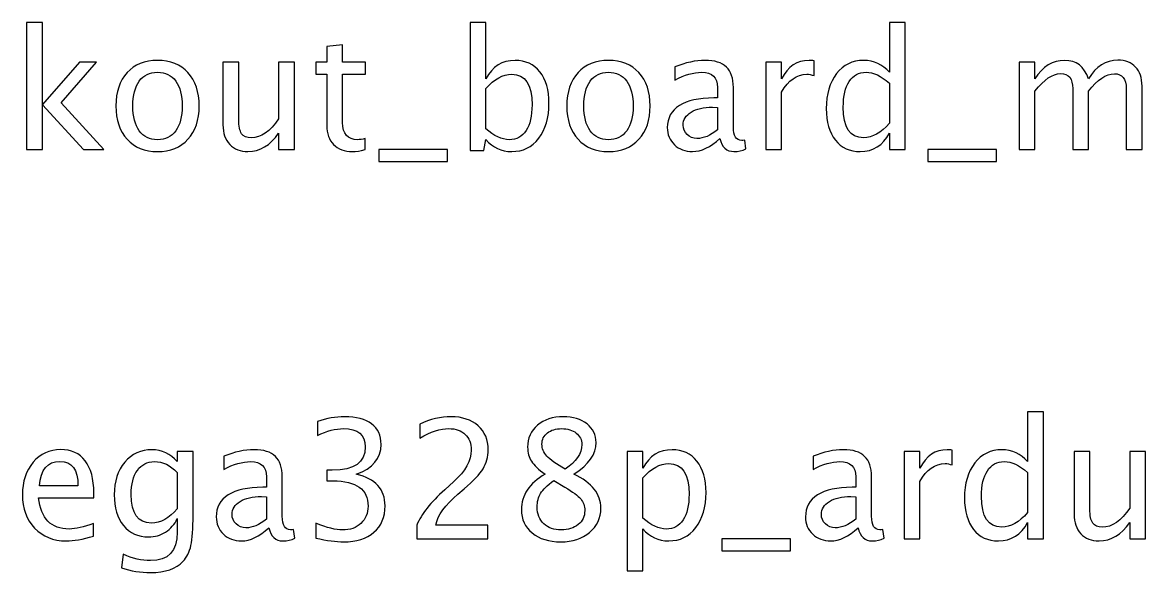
# Model space of a CAD drawing. Header units: centimetres. Extents: x -55 to 43, y -73 to 74.
# Drawn here: x -26.53 to -17.87, y 59.41 to 63.65 of the extents above; entities that cross this region are included whole.
import ezdxf

# ---------------------------------------------------------------- set-up
doc = ezdxf.new("R2010")
doc.units = ezdxf.units.CM
doc.header["$MEASUREMENT"] = 0
doc.layers.add('Layer 1', color=7, linetype='Continuous')

msp = doc.modelspace()

# ---------------------------------------------------------------- linework, layer by layer
at = {"layer": 'Layer 1'}
for points, knots in [([(-26.50352, 62.67044), (-26.50352, 62.67044), (-26.50352, 63.64961), (-26.50352, 63.64961), (-26.50352, 63.64961), (-26.50352, 63.64961), (-26.3816, 63.64961), (-26.3816, 63.64961), (-26.3816, 63.64961), (-26.3816, 63.64961), (-26.3816, 63.01694), (-26.3816, 63.01694), (-26.3816, 63.01694), (-26.3816, 63.01694), (-26.09585, 63.34354), (-26.09585, 63.34354), (-26.09585, 63.34354), (-26.09585, 63.34354), (-25.96419, 63.34354), (-25.96419, 63.34354), (-25.96419, 63.34354), (-25.96419, 63.34354), (-26.23724, 63.02943), (-26.23724, 63.02943), (-26.23724, 63.02943), (-26.23724, 63.02943), (-25.90704, 62.67044), (-25.90704, 62.67044), (-25.90704, 62.67044), (-25.90704, 62.67044), (-26.0641, 62.67044), (-26.0641, 62.67044), (-26.0641, 62.67044), (-26.0641, 62.67044), (-26.3816, 63.01567), (-26.3816, 63.01567), (-26.3816, 63.01567), (-26.3816, 63.01567), (-26.3816, 62.67044), (-26.3816, 62.67044), (-26.3816, 62.67044), (-26.3816, 62.67044), (-26.50352, 62.67044), (-26.50352, 62.67044)], [0, 0, 0, 0, 0.0833333, 0.0833333, 0.0833333, 0.0833333, 0.1666667, 0.1666667, 0.1666667, 0.1666667, 0.25, 0.25, 0.25, 0.25, 0.3333333, 0.3333333, 0.3333333, 0.3333333, 0.4166667, 0.4166667, 0.4166667, 0.4166667, 0.5, 0.5, 0.5, 0.5, 0.5833333, 0.5833333, 0.5833333, 0.5833333, 0.6666667, 0.6666667, 0.6666667, 0.6666667, 0.75, 0.75, 0.75, 0.75, 0.8333333, 0.8333333, 0.8333333, 0.8333333, 1, 1, 1, 1]), ([(-23.08277, 62.66282), (-23.08277, 62.66282), (-23.08277, 63.64961), (-23.08277, 63.64961), (-23.08277, 63.64961), (-23.08277, 63.64961), (-22.96085, 63.64961), (-22.96085, 63.64961), (-22.96085, 63.64961), (-22.96085, 63.64961), (-22.96085, 63.21633), (-22.96085, 63.21633), (-22.96085, 63.21633), (-22.9109, 63.31052), (-22.83575, 63.35751), (-22.73564, 63.35751), (-22.73564, 63.35751), (-22.65457, 63.35751), (-22.59086, 63.32809), (-22.54429, 63.26903), (-22.54429, 63.26903), (-22.49772, 63.20998), (-22.47444, 63.12933), (-22.47444, 63.0271), (-22.47444, 63.0271), (-22.47444, 62.91576), (-22.5009, 62.8258), (-22.5536, 62.75765), (-22.5536, 62.75765), (-22.60631, 62.68928), (-22.67573, 62.6552), (-22.76167, 62.6552), (-22.76167, 62.6552), (-22.84147, 62.6552), (-22.90793, 62.68568), (-22.96085, 62.74685), (-22.96085, 62.74685), (-22.96085, 62.74685), (-22.97567, 62.66282), (-22.97567, 62.66282), (-22.97567, 62.66282), (-22.97567, 62.66282), (-23.08277, 62.66282), (-23.08277, 62.66282)], [0, 0, 0, 0, 0.0833333, 0.0833333, 0.0833333, 0.0833333, 0.1666667, 0.1666667, 0.1666667, 0.1666667, 0.25, 0.25, 0.25, 0.25, 0.3333333, 0.3333333, 0.3333333, 0.3333333, 0.4166667, 0.4166667, 0.4166667, 0.4166667, 0.5, 0.5, 0.5, 0.5, 0.5833333, 0.5833333, 0.5833333, 0.5833333, 0.6666667, 0.6666667, 0.6666667, 0.6666667, 0.75, 0.75, 0.75, 0.75, 0.8333333, 0.8333333, 0.8333333, 0.8333333, 1, 1, 1, 1]), ([(-19.84936, 62.67044), (-19.84936, 62.67044), (-19.84936, 62.79681), (-19.84936, 62.79681), (-19.84936, 62.79681), (-19.8991, 62.7024), (-19.97403, 62.6552), (-20.07415, 62.6552), (-20.07415, 62.6552), (-20.15543, 62.6552), (-20.21935, 62.68462), (-20.26592, 62.74368), (-20.26592, 62.74368), (-20.31249, 62.80273), (-20.33577, 62.88338), (-20.33577, 62.98561), (-20.33577, 62.98561), (-20.33577, 63.09737), (-20.30931, 63.18733), (-20.25661, 63.25549), (-20.25661, 63.25549), (-20.20369, 63.32343), (-20.13426, 63.35751), (-20.04811, 63.35751), (-20.04811, 63.35751), (-19.96832, 63.35751), (-19.90185, 63.32703), (-19.84936, 63.26586), (-19.84936, 63.26586), (-19.84936, 63.26586), (-19.84936, 63.64961), (-19.84936, 63.64961), (-19.84936, 63.64961), (-19.84936, 63.64961), (-19.72744, 63.64961), (-19.72744, 63.64961), (-19.72744, 63.64961), (-19.72744, 63.64961), (-19.72744, 62.67044), (-19.72744, 62.67044), (-19.72744, 62.67044), (-19.72744, 62.67044), (-19.84936, 62.67044), (-19.84936, 62.67044)], [0, 0, 0, 0, 0.0833333, 0.0833333, 0.0833333, 0.0833333, 0.1666667, 0.1666667, 0.1666667, 0.1666667, 0.25, 0.25, 0.25, 0.25, 0.3333333, 0.3333333, 0.3333333, 0.3333333, 0.4166667, 0.4166667, 0.4166667, 0.4166667, 0.5, 0.5, 0.5, 0.5, 0.5833333, 0.5833333, 0.5833333, 0.5833333, 0.6666667, 0.6666667, 0.6666667, 0.6666667, 0.75, 0.75, 0.75, 0.75, 0.8333333, 0.8333333, 0.8333333, 0.8333333, 1, 1, 1, 1]), ([(-23.89176, 62.67065), (-23.92944, 62.66028), (-23.96224, 62.6552), (-23.98997, 62.6552), (-23.98997, 62.6552), (-24.0522, 62.6552), (-24.10067, 62.67298), (-24.13539, 62.70854), (-24.13539, 62.70854), (-24.17031, 62.7441), (-24.18767, 62.79342), (-24.18767, 62.85671), (-24.18767, 62.85671), (-24.18767, 62.85671), (-24.18767, 63.2521), (-24.18767, 63.2521), (-24.18767, 63.2521), (-24.18767, 63.2521), (-24.27191, 63.2521), (-24.27191, 63.2521), (-24.27191, 63.2521), (-24.27191, 63.2521), (-24.27191, 63.34354), (-24.27191, 63.34354), (-24.27191, 63.34354), (-24.27191, 63.34354), (-24.18767, 63.34354), (-24.18767, 63.34354), (-24.18767, 63.34354), (-24.18767, 63.34354), (-24.18767, 63.46525), (-24.18767, 63.46525), (-24.18767, 63.46525), (-24.18767, 63.46525), (-24.06575, 63.47689), (-24.06575, 63.47689), (-24.06575, 63.47689), (-24.06575, 63.47689), (-24.06575, 63.34354), (-24.06575, 63.34354), (-24.06575, 63.34354), (-24.06575, 63.34354), (-23.88922, 63.34354), (-23.88922, 63.34354), (-23.88922, 63.34354), (-23.88922, 63.34354), (-23.88922, 63.2521), (-23.88922, 63.2521), (-23.88922, 63.2521), (-23.88922, 63.2521), (-24.06575, 63.2521), (-24.06575, 63.2521), (-24.06575, 63.2521), (-24.06575, 63.2521), (-24.06575, 62.87872), (-24.06575, 62.87872), (-24.06575, 62.87872), (-24.06575, 62.79067), (-24.02744, 62.74664), (-23.95103, 62.74664), (-23.95103, 62.74664), (-23.93473, 62.74664), (-23.91504, 62.74939), (-23.89176, 62.75468), (-23.89176, 62.75468), (-23.89176, 62.75468), (-23.89176, 62.67065), (-23.89176, 62.67065)], [0, 0, 0, 0, 0.0555556, 0.0555556, 0.0555556, 0.0555556, 0.1111111, 0.1111111, 0.1111111, 0.1111111, 0.1666667, 0.1666667, 0.1666667, 0.1666667, 0.2222222, 0.2222222, 0.2222222, 0.2222222, 0.2777778, 0.2777778, 0.2777778, 0.2777778, 0.3333333, 0.3333333, 0.3333333, 0.3333333, 0.3888889, 0.3888889, 0.3888889, 0.3888889, 0.4444444, 0.4444444, 0.4444444, 0.4444444, 0.5, 0.5, 0.5, 0.5, 0.5555556, 0.5555556, 0.5555556, 0.5555556, 0.6111111, 0.6111111, 0.6111111, 0.6111111, 0.6666667, 0.6666667, 0.6666667, 0.6666667, 0.7222222, 0.7222222, 0.7222222, 0.7222222, 0.7777778, 0.7777778, 0.7777778, 0.7777778, 0.8333333, 0.8333333, 0.8333333, 0.8333333, 0.8888889, 0.8888889, 0.8888889, 0.8888889, 1, 1, 1, 1]), ([(-25.49323, 62.6552), (-25.59208, 62.6552), (-25.67039, 62.68674), (-25.72797, 62.74982), (-25.72797, 62.74982), (-25.78575, 62.81289), (-25.81454, 62.89862), (-25.81454, 63.00678), (-25.81454, 63.00678), (-25.81454, 63.11473), (-25.78575, 63.20024), (-25.72797, 63.26311), (-25.72797, 63.26311), (-25.67039, 63.32597), (-25.59208, 63.35751), (-25.49323, 63.35751), (-25.49323, 63.35751), (-25.39438, 63.35751), (-25.31606, 63.32597), (-25.25849, 63.26311), (-25.25849, 63.26311), (-25.20071, 63.20024), (-25.17192, 63.11473), (-25.17192, 63.00678), (-25.17192, 63.00678), (-25.17192, 62.89862), (-25.20071, 62.81289), (-25.25849, 62.74982), (-25.25849, 62.74982), (-25.31606, 62.68674), (-25.39438, 62.6552), (-25.49323, 62.6552)], [0, 0, 0, 0, 0.1111111, 0.1111111, 0.1111111, 0.1111111, 0.2222222, 0.2222222, 0.2222222, 0.2222222, 0.3333333, 0.3333333, 0.3333333, 0.3333333, 0.4444444, 0.4444444, 0.4444444, 0.4444444, 0.5555556, 0.5555556, 0.5555556, 0.5555556, 0.6666667, 0.6666667, 0.6666667, 0.6666667, 0.7777778, 0.7777778, 0.7777778, 0.7777778, 1, 1, 1, 1]), ([(-24.55936, 62.67044), (-24.55936, 62.67044), (-24.55936, 62.79702), (-24.55936, 62.79702), (-24.55936, 62.79702), (-24.62434, 62.7024), (-24.70329, 62.6552), (-24.796, 62.6552), (-24.796, 62.6552), (-24.85485, 62.6552), (-24.90162, 62.67362), (-24.93634, 62.71066), (-24.93634, 62.71066), (-24.97126, 62.7477), (-24.98862, 62.79744), (-24.98862, 62.86031), (-24.98862, 62.86031), (-24.98862, 62.86031), (-24.98862, 63.34354), (-24.98862, 63.34354), (-24.98862, 63.34354), (-24.98862, 63.34354), (-24.8667, 63.34354), (-24.8667, 63.34354), (-24.8667, 63.34354), (-24.8667, 63.34354), (-24.8667, 62.9001), (-24.8667, 62.9001), (-24.8667, 62.9001), (-24.8667, 62.84951), (-24.85929, 62.81374), (-24.84469, 62.79257), (-24.84469, 62.79257), (-24.82987, 62.77119), (-24.80532, 62.76061), (-24.77081, 62.76061), (-24.77081, 62.76061), (-24.69631, 62.76061), (-24.62561, 62.80951), (-24.55936, 62.90751), (-24.55936, 62.90751), (-24.55936, 62.90751), (-24.55936, 63.34354), (-24.55936, 63.34354), (-24.55936, 63.34354), (-24.55936, 63.34354), (-24.43744, 63.34354), (-24.43744, 63.34354), (-24.43744, 63.34354), (-24.43744, 63.34354), (-24.43744, 62.67044), (-24.43744, 62.67044), (-24.43744, 62.67044), (-24.43744, 62.67044), (-24.55936, 62.67044), (-24.55936, 62.67044)], [0, 0, 0, 0, 0.0666667, 0.0666667, 0.0666667, 0.0666667, 0.1333333, 0.1333333, 0.1333333, 0.1333333, 0.2, 0.2, 0.2, 0.2, 0.2666667, 0.2666667, 0.2666667, 0.2666667, 0.3333333, 0.3333333, 0.3333333, 0.3333333, 0.4, 0.4, 0.4, 0.4, 0.4666667, 0.4666667, 0.4666667, 0.4666667, 0.5333333, 0.5333333, 0.5333333, 0.5333333, 0.6, 0.6, 0.6, 0.6, 0.6666667, 0.6666667, 0.6666667, 0.6666667, 0.7333333, 0.7333333, 0.7333333, 0.7333333, 0.8, 0.8, 0.8, 0.8, 0.8666667, 0.8666667, 0.8666667, 0.8666667, 1, 1, 1, 1]), ([(-22.01555, 62.6552), (-22.1144, 62.6552), (-22.19271, 62.68674), (-22.25029, 62.74982), (-22.25029, 62.74982), (-22.30807, 62.81289), (-22.33686, 62.89862), (-22.33686, 63.00678), (-22.33686, 63.00678), (-22.33686, 63.11473), (-22.30807, 63.20024), (-22.25029, 63.26311), (-22.25029, 63.26311), (-22.19271, 63.32597), (-22.1144, 63.35751), (-22.01555, 63.35751), (-22.01555, 63.35751), (-21.9167, 63.35751), (-21.83838, 63.32597), (-21.78081, 63.26311), (-21.78081, 63.26311), (-21.72303, 63.20024), (-21.69424, 63.11473), (-21.69424, 63.00678), (-21.69424, 63.00678), (-21.69424, 62.89862), (-21.72303, 62.81289), (-21.78081, 62.74982), (-21.78081, 62.74982), (-21.83838, 62.68674), (-21.9167, 62.6552), (-22.01555, 62.6552)], [0, 0, 0, 0, 0.1111111, 0.1111111, 0.1111111, 0.1111111, 0.2222222, 0.2222222, 0.2222222, 0.2222222, 0.3333333, 0.3333333, 0.3333333, 0.3333333, 0.4444444, 0.4444444, 0.4444444, 0.4444444, 0.5555556, 0.5555556, 0.5555556, 0.5555556, 0.6666667, 0.6666667, 0.6666667, 0.6666667, 0.7777778, 0.7777778, 0.7777778, 0.7777778, 1, 1, 1, 1]), ([(-21.1564, 62.75617), (-21.22963, 62.68886), (-21.30012, 62.6552), (-21.36785, 62.6552), (-21.36785, 62.6552), (-21.42352, 62.6552), (-21.46988, 62.67256), (-21.50649, 62.70748), (-21.50649, 62.70748), (-21.54332, 62.74241), (-21.56174, 62.78643), (-21.56174, 62.83956), (-21.56174, 62.83956), (-21.56174, 62.91301), (-21.53084, 62.96953), (-21.46903, 63.0089), (-21.46903, 63.0089), (-21.40722, 63.04827), (-21.31853, 63.06795), (-21.20296, 63.06795), (-21.20296, 63.06795), (-21.20296, 63.06795), (-21.17439, 63.06795), (-21.17439, 63.06795), (-21.17439, 63.06795), (-21.17439, 63.06795), (-21.17439, 63.14902), (-21.17439, 63.14902), (-21.17439, 63.14902), (-21.17439, 63.22712), (-21.21503, 63.26607), (-21.29652, 63.26607), (-21.29652, 63.26607), (-21.3596, 63.26607), (-21.4286, 63.24617), (-21.50332, 63.20638), (-21.50332, 63.20638), (-21.50332, 63.20638), (-21.50332, 63.30671), (-21.50332, 63.30671), (-21.50332, 63.30671), (-21.42119, 63.34058), (-21.34372, 63.35751), (-21.27112, 63.35751), (-21.27112, 63.35751), (-21.1964, 63.35751), (-21.14116, 63.34058), (-21.10581, 63.3065), (-21.10581, 63.3065), (-21.07025, 63.27242), (-21.05247, 63.21993), (-21.05247, 63.14902), (-21.05247, 63.14902), (-21.05247, 63.14902), (-21.05247, 62.84485), (-21.05247, 62.84485), (-21.05247, 62.84485), (-21.05247, 62.77522), (-21.03109, 62.74029), (-20.98812, 62.74029), (-20.98812, 62.74029), (-20.98283, 62.74029), (-20.975, 62.74114), (-20.96463, 62.74283), (-20.96463, 62.74283), (-20.96463, 62.74283), (-20.95595, 62.6751), (-20.95595, 62.6751), (-20.95595, 62.6751), (-20.98368, 62.66176), (-21.01416, 62.6552), (-21.0476, 62.6552), (-21.0476, 62.6552), (-21.10454, 62.6552), (-21.14073, 62.68886), (-21.1564, 62.75617)], [0, 0, 0, 0, 0.05, 0.05, 0.05, 0.05, 0.1, 0.1, 0.1, 0.1, 0.15, 0.15, 0.15, 0.15, 0.2, 0.2, 0.2, 0.2, 0.25, 0.25, 0.25, 0.25, 0.3, 0.3, 0.3, 0.3, 0.35, 0.35, 0.35, 0.35, 0.4, 0.4, 0.4, 0.4, 0.45, 0.45, 0.45, 0.45, 0.5, 0.5, 0.5, 0.5, 0.55, 0.55, 0.55, 0.55, 0.6, 0.6, 0.6, 0.6, 0.65, 0.65, 0.65, 0.65, 0.7, 0.7, 0.7, 0.7, 0.75, 0.75, 0.75, 0.75, 0.8, 0.8, 0.8, 0.8, 0.85, 0.85, 0.85, 0.85, 0.9, 0.9, 0.9, 0.9, 1, 1, 1, 1]), ([(-20.80207, 62.67044), (-20.80207, 62.67044), (-20.80207, 63.34354), (-20.80207, 63.34354), (-20.80207, 63.34354), (-20.80207, 63.34354), (-20.68015, 63.34354), (-20.68015, 63.34354), (-20.68015, 63.34354), (-20.68015, 63.34354), (-20.68015, 63.21633), (-20.68015, 63.21633), (-20.68015, 63.21633), (-20.63168, 63.31052), (-20.5614, 63.35751), (-20.46912, 63.35751), (-20.46912, 63.35751), (-20.45663, 63.35751), (-20.44351, 63.35645), (-20.42996, 63.35434), (-20.42996, 63.35434), (-20.42996, 63.35434), (-20.42996, 63.24025), (-20.42996, 63.24025), (-20.42996, 63.24025), (-20.45113, 63.24723), (-20.46975, 63.25083), (-20.48584, 63.25083), (-20.48584, 63.25083), (-20.56331, 63.25083), (-20.62808, 63.20511), (-20.68015, 63.11346), (-20.68015, 63.11346), (-20.68015, 63.11346), (-20.68015, 62.67044), (-20.68015, 62.67044), (-20.68015, 62.67044), (-20.68015, 62.67044), (-20.80207, 62.67044), (-20.80207, 62.67044)], [0, 0, 0, 0, 0.0909091, 0.0909091, 0.0909091, 0.0909091, 0.1818182, 0.1818182, 0.1818182, 0.1818182, 0.2727273, 0.2727273, 0.2727273, 0.2727273, 0.3636364, 0.3636364, 0.3636364, 0.3636364, 0.4545455, 0.4545455, 0.4545455, 0.4545455, 0.5454545, 0.5454545, 0.5454545, 0.5454545, 0.6363636, 0.6363636, 0.6363636, 0.6363636, 0.7272727, 0.7272727, 0.7272727, 0.7272727, 0.8181818, 0.8181818, 0.8181818, 0.8181818, 1, 1, 1, 1]), ([(-18.84818, 62.67044), (-18.84818, 62.67044), (-18.84818, 63.34354), (-18.84818, 63.34354), (-18.84818, 63.34354), (-18.84818, 63.34354), (-18.72626, 63.34354), (-18.72626, 63.34354), (-18.72626, 63.34354), (-18.72626, 63.34354), (-18.72626, 63.21633), (-18.72626, 63.21633), (-18.72626, 63.21633), (-18.66678, 63.31052), (-18.59058, 63.35751), (-18.49724, 63.35751), (-18.49724, 63.35751), (-18.40728, 63.35751), (-18.34611, 63.31052), (-18.31351, 63.21633), (-18.31351, 63.21633), (-18.25572, 63.31137), (-18.18037, 63.35878), (-18.08787, 63.35878), (-18.08787, 63.35878), (-18.02882, 63.35878), (-17.98289, 63.34142), (-17.95008, 63.3065), (-17.95008, 63.3065), (-17.91727, 63.27157), (-17.90076, 63.22268), (-17.90076, 63.15981), (-17.90076, 63.15981), (-17.90076, 63.15981), (-17.90076, 62.67044), (-17.90076, 62.67044), (-17.90076, 62.67044), (-17.90076, 62.67044), (-18.02268, 62.67044), (-18.02268, 62.67044), (-18.02268, 62.67044), (-18.02268, 62.67044), (-18.02268, 63.13971), (-18.02268, 63.13971), (-18.02268, 63.13971), (-18.02268, 63.21633), (-18.05316, 63.25464), (-18.11412, 63.25464), (-18.11412, 63.25464), (-18.17741, 63.25464), (-18.24387, 63.20998), (-18.31351, 63.12044), (-18.31351, 63.12044), (-18.31351, 63.12044), (-18.31351, 62.67044), (-18.31351, 62.67044), (-18.31351, 62.67044), (-18.31351, 62.67044), (-18.43543, 62.67044), (-18.43543, 62.67044), (-18.43543, 62.67044), (-18.43543, 62.67044), (-18.43543, 63.14013), (-18.43543, 63.14013), (-18.43543, 63.14013), (-18.43543, 63.21739), (-18.46633, 63.25591), (-18.52835, 63.25591), (-18.52835, 63.25591), (-18.58995, 63.25591), (-18.65599, 63.21104), (-18.72626, 63.12108), (-18.72626, 63.12108), (-18.72626, 63.12108), (-18.72626, 62.67044), (-18.72626, 62.67044), (-18.72626, 62.67044), (-18.72626, 62.67044), (-18.84818, 62.67044), (-18.84818, 62.67044)], [0, 0, 0, 0, 0.047619, 0.047619, 0.047619, 0.047619, 0.0952381, 0.0952381, 0.0952381, 0.0952381, 0.1428571, 0.1428571, 0.1428571, 0.1428571, 0.1904762, 0.1904762, 0.1904762, 0.1904762, 0.2380952, 0.2380952, 0.2380952, 0.2380952, 0.2857143, 0.2857143, 0.2857143, 0.2857143, 0.3333333, 0.3333333, 0.3333333, 0.3333333, 0.3809524, 0.3809524, 0.3809524, 0.3809524, 0.4285714, 0.4285714, 0.4285714, 0.4285714, 0.4761905, 0.4761905, 0.4761905, 0.4761905, 0.5238095, 0.5238095, 0.5238095, 0.5238095, 0.5714286, 0.5714286, 0.5714286, 0.5714286, 0.6190476, 0.6190476, 0.6190476, 0.6190476, 0.6666667, 0.6666667, 0.6666667, 0.6666667, 0.7142857, 0.7142857, 0.7142857, 0.7142857, 0.7619048, 0.7619048, 0.7619048, 0.7619048, 0.8095238, 0.8095238, 0.8095238, 0.8095238, 0.8571429, 0.8571429, 0.8571429, 0.8571429, 0.9047619, 0.9047619, 0.9047619, 0.9047619, 1, 1, 1, 1]), ([(-25.49344, 62.74664), (-25.43312, 62.74664), (-25.38613, 62.76929), (-25.35268, 62.8148), (-25.35268, 62.8148), (-25.31945, 62.86009), (-25.30273, 62.92423), (-25.30273, 63.00678), (-25.30273, 63.00678), (-25.30273, 63.08912), (-25.31945, 63.15304), (-25.35268, 63.19834), (-25.35268, 63.19834), (-25.38613, 63.24342), (-25.43312, 63.26607), (-25.49344, 63.26607), (-25.49344, 63.26607), (-25.55398, 63.26607), (-25.60097, 63.24342), (-25.63399, 63.19834), (-25.63399, 63.19834), (-25.66722, 63.15304), (-25.68373, 63.08912), (-25.68373, 63.00678), (-25.68373, 63.00678), (-25.68373, 62.92423), (-25.66722, 62.86009), (-25.63399, 62.8148), (-25.63399, 62.8148), (-25.60097, 62.76929), (-25.55398, 62.74664), (-25.49344, 62.74664)], [0, 0, 0, 0, 0.1111111, 0.1111111, 0.1111111, 0.1111111, 0.2222222, 0.2222222, 0.2222222, 0.2222222, 0.3333333, 0.3333333, 0.3333333, 0.3333333, 0.4444444, 0.4444444, 0.4444444, 0.4444444, 0.5555556, 0.5555556, 0.5555556, 0.5555556, 0.6666667, 0.6666667, 0.6666667, 0.6666667, 0.7777778, 0.7777778, 0.7777778, 0.7777778, 1, 1, 1, 1]), ([(-22.96085, 62.83088), (-22.89798, 62.77479), (-22.83808, 62.74664), (-22.78114, 62.74664), (-22.78114, 62.74664), (-22.72505, 62.74664), (-22.68166, 62.77014), (-22.65118, 62.81691), (-22.65118, 62.81691), (-22.62049, 62.86369), (-22.60525, 62.92952), (-22.60525, 63.01461), (-22.60525, 63.01461), (-22.60525, 63.17209), (-22.65732, 63.25083), (-22.76146, 63.25083), (-22.76146, 63.25083), (-22.82962, 63.25083), (-22.89608, 63.214), (-22.96085, 63.14013), (-22.96085, 63.14013), (-22.96085, 63.14013), (-22.96085, 62.83088), (-22.96085, 62.83088)], [0, 0, 0, 0, 0.1428571, 0.1428571, 0.1428571, 0.1428571, 0.2857143, 0.2857143, 0.2857143, 0.2857143, 0.4285714, 0.4285714, 0.4285714, 0.4285714, 0.5714286, 0.5714286, 0.5714286, 0.5714286, 0.7142857, 0.7142857, 0.7142857, 0.7142857, 1, 1, 1, 1]), ([(-22.01576, 62.74664), (-21.95544, 62.74664), (-21.90845, 62.76929), (-21.875, 62.8148), (-21.875, 62.8148), (-21.84177, 62.86009), (-21.82505, 62.92423), (-21.82505, 63.00678), (-21.82505, 63.00678), (-21.82505, 63.08912), (-21.84177, 63.15304), (-21.875, 63.19834), (-21.875, 63.19834), (-21.90845, 63.24342), (-21.95544, 63.26607), (-22.01576, 63.26607), (-22.01576, 63.26607), (-22.0763, 63.26607), (-22.12329, 63.24342), (-22.15631, 63.19834), (-22.15631, 63.19834), (-22.18954, 63.15304), (-22.20605, 63.08912), (-22.20605, 63.00678), (-22.20605, 63.00678), (-22.20605, 62.92423), (-22.18954, 62.86009), (-22.15631, 62.8148), (-22.15631, 62.8148), (-22.12329, 62.76929), (-22.0763, 62.74664), (-22.01576, 62.74664)], [0, 0, 0, 0, 0.1111111, 0.1111111, 0.1111111, 0.1111111, 0.2222222, 0.2222222, 0.2222222, 0.2222222, 0.3333333, 0.3333333, 0.3333333, 0.3333333, 0.4444444, 0.4444444, 0.4444444, 0.4444444, 0.5555556, 0.5555556, 0.5555556, 0.5555556, 0.6666667, 0.6666667, 0.6666667, 0.6666667, 0.7777778, 0.7777778, 0.7777778, 0.7777778, 1, 1, 1, 1]), ([(-19.84936, 63.18246), (-19.91265, 63.23813), (-19.97255, 63.26607), (-20.02928, 63.26607), (-20.02928, 63.26607), (-20.08516, 63.26607), (-20.12834, 63.24279), (-20.15903, 63.19601), (-20.15903, 63.19601), (-20.18972, 63.14944), (-20.20496, 63.0834), (-20.20496, 62.99789), (-20.20496, 62.99789), (-20.20496, 62.84062), (-20.15289, 62.76188), (-20.04854, 62.76188), (-20.04854, 62.76188), (-19.9808, 62.76188), (-19.91434, 62.79892), (-19.84936, 62.87279), (-19.84936, 62.87279), (-19.84936, 62.87279), (-19.84936, 63.18246), (-19.84936, 63.18246)], [0, 0, 0, 0, 0.1428571, 0.1428571, 0.1428571, 0.1428571, 0.2857143, 0.2857143, 0.2857143, 0.2857143, 0.4285714, 0.4285714, 0.4285714, 0.4285714, 0.5714286, 0.5714286, 0.5714286, 0.5714286, 0.7142857, 0.7142857, 0.7142857, 0.7142857, 1, 1, 1, 1]), ([(-21.17439, 62.82263), (-21.17439, 62.82263), (-21.17439, 62.99556), (-21.17439, 62.99556), (-21.17439, 62.99556), (-21.17439, 62.99556), (-21.21355, 62.99683), (-21.21355, 62.99683), (-21.21355, 62.99683), (-21.28128, 62.99683), (-21.33589, 62.98434), (-21.37759, 62.95937), (-21.37759, 62.95937), (-21.41908, 62.93418), (-21.43982, 62.90095), (-21.43982, 62.85946), (-21.43982, 62.85946), (-21.43982, 62.83046), (-21.42945, 62.80591), (-21.40892, 62.7858), (-21.40892, 62.7858), (-21.38817, 62.76569), (-21.36298, 62.75553), (-21.33314, 62.75553), (-21.33314, 62.75553), (-21.28234, 62.75553), (-21.22942, 62.77797), (-21.17439, 62.82263)], [0, 0, 0, 0, 0.125, 0.125, 0.125, 0.125, 0.25, 0.25, 0.25, 0.25, 0.375, 0.375, 0.375, 0.375, 0.5, 0.5, 0.5, 0.5, 0.625, 0.625, 0.625, 0.625, 0.75, 0.75, 0.75, 0.75, 1, 1, 1, 1]), ([(-23.78635, 62.579), (-23.78635, 62.579), (-23.78635, 62.67044), (-23.78635, 62.67044), (-23.78635, 62.67044), (-23.78635, 62.67044), (-23.25803, 62.67044), (-23.25803, 62.67044), (-23.25803, 62.67044), (-23.25803, 62.67044), (-23.25803, 62.579), (-23.25803, 62.579), (-23.25803, 62.579), (-23.25803, 62.579), (-23.78635, 62.579), (-23.78635, 62.579)], [0, 0, 0, 0, 0.2, 0.2, 0.2, 0.2, 0.4, 0.4, 0.4, 0.4, 0.6, 0.6, 0.6, 0.6, 1, 1, 1, 1]), ([(-19.55176, 62.579), (-19.55176, 62.579), (-19.55176, 62.67044), (-19.55176, 62.67044), (-19.55176, 62.67044), (-19.55176, 62.67044), (-19.02344, 62.67044), (-19.02344, 62.67044), (-19.02344, 62.67044), (-19.02344, 62.67044), (-19.02344, 62.579), (-19.02344, 62.579), (-19.02344, 62.579), (-19.02344, 62.579), (-19.55176, 62.579), (-19.55176, 62.579)], [0, 0, 0, 0, 0.2, 0.2, 0.2, 0.2, 0.4, 0.4, 0.4, 0.4, 0.6, 0.6, 0.6, 0.6, 1, 1, 1, 1]), ([(-18.7835, 59.67044), (-18.7835, 59.67044), (-18.7835, 59.79681), (-18.7835, 59.79681), (-18.7835, 59.79681), (-18.83324, 59.7024), (-18.90817, 59.6552), (-19.00829, 59.6552), (-19.00829, 59.6552), (-19.08957, 59.6552), (-19.15349, 59.68462), (-19.20006, 59.74368), (-19.20006, 59.74368), (-19.24663, 59.80273), (-19.26991, 59.88338), (-19.26991, 59.98561), (-19.26991, 59.98561), (-19.26991, 60.09737), (-19.24345, 60.18733), (-19.19075, 60.25549), (-19.19075, 60.25549), (-19.13783, 60.32343), (-19.0684, 60.35751), (-18.98225, 60.35751), (-18.98225, 60.35751), (-18.90246, 60.35751), (-18.83599, 60.32703), (-18.7835, 60.26586), (-18.7835, 60.26586), (-18.7835, 60.26586), (-18.7835, 60.64961), (-18.7835, 60.64961), (-18.7835, 60.64961), (-18.7835, 60.64961), (-18.66158, 60.64961), (-18.66158, 60.64961), (-18.66158, 60.64961), (-18.66158, 60.64961), (-18.66158, 59.67044), (-18.66158, 59.67044), (-18.66158, 59.67044), (-18.66158, 59.67044), (-18.7835, 59.67044), (-18.7835, 59.67044)], [0, 0, 0, 0, 0.0833333, 0.0833333, 0.0833333, 0.0833333, 0.1666667, 0.1666667, 0.1666667, 0.1666667, 0.25, 0.25, 0.25, 0.25, 0.3333333, 0.3333333, 0.3333333, 0.3333333, 0.4166667, 0.4166667, 0.4166667, 0.4166667, 0.5, 0.5, 0.5, 0.5, 0.5833333, 0.5833333, 0.5833333, 0.5833333, 0.6666667, 0.6666667, 0.6666667, 0.6666667, 0.75, 0.75, 0.75, 0.75, 0.8333333, 0.8333333, 0.8333333, 0.8333333, 1, 1, 1, 1]), ([(-24.27327, 59.67679), (-24.27327, 59.67679), (-24.27327, 59.79109), (-24.27327, 59.79109), (-24.27327, 59.79109), (-24.18606, 59.75638), (-24.11769, 59.73902), (-24.06753, 59.73902), (-24.06753, 59.73902), (-24.00847, 59.73902), (-23.96085, 59.75595), (-23.92423, 59.79003), (-23.92423, 59.79003), (-23.88761, 59.82411), (-23.86941, 59.86856), (-23.86941, 59.92317), (-23.86941, 59.92317), (-23.86941, 60.05271), (-23.95958, 60.11748), (-24.13992, 60.11748), (-24.13992, 60.11748), (-24.13992, 60.11748), (-24.18818, 60.11748), (-24.18818, 60.11748), (-24.18818, 60.11748), (-24.18818, 60.11748), (-24.18818, 60.1994), (-24.18818, 60.1994), (-24.18818, 60.1994), (-24.18818, 60.1994), (-24.14542, 60.20003), (-24.14542, 60.20003), (-24.14542, 60.20003), (-23.97588, 60.20003), (-23.891, 60.25972), (-23.891, 60.37931), (-23.891, 60.37931), (-23.891, 60.47308), (-23.9473, 60.52007), (-24.0597, 60.52007), (-24.0597, 60.52007), (-24.12002, 60.52007), (-24.18691, 60.50271), (-24.26057, 60.468), (-24.26057, 60.468), (-24.26057, 60.468), (-24.26057, 60.57468), (-24.26057, 60.57468), (-24.26057, 60.57468), (-24.18839, 60.59923), (-24.11875, 60.61151), (-24.05187, 60.61151), (-24.05187, 60.61151), (-23.96085, 60.61151), (-23.89079, 60.59331), (-23.8421, 60.5569), (-23.8421, 60.5569), (-23.79342, 60.52071), (-23.76908, 60.468), (-23.76908, 60.399), (-23.76908, 60.399), (-23.76908, 60.29126), (-23.83279, 60.21442), (-23.96043, 60.1687), (-23.96043, 60.1687), (-23.81247, 60.1342), (-23.7386, 60.05313), (-23.7386, 59.92508), (-23.7386, 59.92508), (-23.7386, 59.83872), (-23.76717, 59.77077), (-23.82411, 59.72145), (-23.82411, 59.72145), (-23.88105, 59.67213), (-23.95937, 59.64758), (-24.05885, 59.64758), (-24.05885, 59.64758), (-24.11558, 59.64758), (-24.18691, 59.65732), (-24.27327, 59.67679)], [0, 0, 0, 0, 0.047619, 0.047619, 0.047619, 0.047619, 0.0952381, 0.0952381, 0.0952381, 0.0952381, 0.1428571, 0.1428571, 0.1428571, 0.1428571, 0.1904762, 0.1904762, 0.1904762, 0.1904762, 0.2380952, 0.2380952, 0.2380952, 0.2380952, 0.2857143, 0.2857143, 0.2857143, 0.2857143, 0.3333333, 0.3333333, 0.3333333, 0.3333333, 0.3809524, 0.3809524, 0.3809524, 0.3809524, 0.4285714, 0.4285714, 0.4285714, 0.4285714, 0.4761905, 0.4761905, 0.4761905, 0.4761905, 0.5238095, 0.5238095, 0.5238095, 0.5238095, 0.5714286, 0.5714286, 0.5714286, 0.5714286, 0.6190476, 0.6190476, 0.6190476, 0.6190476, 0.6666667, 0.6666667, 0.6666667, 0.6666667, 0.7142857, 0.7142857, 0.7142857, 0.7142857, 0.7619048, 0.7619048, 0.7619048, 0.7619048, 0.8095238, 0.8095238, 0.8095238, 0.8095238, 0.8571429, 0.8571429, 0.8571429, 0.8571429, 0.9047619, 0.9047619, 0.9047619, 0.9047619, 1, 1, 1, 1]), ([(-23.49434, 59.67044), (-23.49434, 59.67044), (-23.49434, 59.77712), (-23.49434, 59.77712), (-23.49434, 59.77712), (-23.45878, 59.86031), (-23.38702, 59.95111), (-23.27886, 60.04911), (-23.27886, 60.04911), (-23.27886, 60.04911), (-23.20901, 60.11177), (-23.20901, 60.11177), (-23.20901, 60.11177), (-23.11905, 60.19347), (-23.07397, 60.27433), (-23.07397, 60.35476), (-23.07397, 60.35476), (-23.07397, 60.40619), (-23.08942, 60.44641), (-23.12011, 60.47583), (-23.12011, 60.47583), (-23.1508, 60.50525), (-23.19335, 60.52007), (-23.24732, 60.52007), (-23.24732, 60.52007), (-23.3104, 60.52007), (-23.38512, 60.49594), (-23.47148, 60.44768), (-23.47148, 60.44768), (-23.47148, 60.44768), (-23.47148, 60.55436), (-23.47148, 60.55436), (-23.47148, 60.55436), (-23.38999, 60.59246), (-23.30892, 60.61151), (-23.22806, 60.61151), (-23.22806, 60.61151), (-23.14213, 60.61151), (-23.07312, 60.58844), (-23.02105, 60.54208), (-23.02105, 60.54208), (-22.96919, 60.49573), (-22.94316, 60.43435), (-22.94316, 60.35772), (-22.94316, 60.35772), (-22.94316, 60.30269), (-22.95628, 60.25379), (-22.98253, 60.21125), (-22.98253, 60.21125), (-23.00899, 60.16849), (-23.05788, 60.11685), (-23.12964, 60.05589), (-23.12964, 60.05589), (-23.12964, 60.05589), (-23.17684, 60.01567), (-23.17684, 60.01567), (-23.17684, 60.01567), (-23.27505, 59.93248), (-23.33178, 59.8529), (-23.34702, 59.77712), (-23.34702, 59.77712), (-23.34702, 59.77712), (-22.94697, 59.77712), (-22.94697, 59.77712), (-22.94697, 59.77712), (-22.94697, 59.77712), (-22.94697, 59.67044), (-22.94697, 59.67044), (-22.94697, 59.67044), (-22.94697, 59.67044), (-23.49434, 59.67044), (-23.49434, 59.67044)], [0, 0, 0, 0, 0.0526316, 0.0526316, 0.0526316, 0.0526316, 0.1052632, 0.1052632, 0.1052632, 0.1052632, 0.1578947, 0.1578947, 0.1578947, 0.1578947, 0.2105263, 0.2105263, 0.2105263, 0.2105263, 0.2631579, 0.2631579, 0.2631579, 0.2631579, 0.3157895, 0.3157895, 0.3157895, 0.3157895, 0.3684211, 0.3684211, 0.3684211, 0.3684211, 0.4210526, 0.4210526, 0.4210526, 0.4210526, 0.4736842, 0.4736842, 0.4736842, 0.4736842, 0.5263158, 0.5263158, 0.5263158, 0.5263158, 0.5789474, 0.5789474, 0.5789474, 0.5789474, 0.6315789, 0.6315789, 0.6315789, 0.6315789, 0.6842105, 0.6842105, 0.6842105, 0.6842105, 0.7368421, 0.7368421, 0.7368421, 0.7368421, 0.7894737, 0.7894737, 0.7894737, 0.7894737, 0.8421053, 0.8421053, 0.8421053, 0.8421053, 0.8947368, 0.8947368, 0.8947368, 0.8947368, 1, 1, 1, 1]), ([(-22.50459, 60.17019), (-22.55497, 60.20532), (-22.5901, 60.23792), (-22.60979, 60.26819), (-22.60979, 60.26819), (-22.62947, 60.29824), (-22.63921, 60.33465), (-22.63921, 60.3772), (-22.63921, 60.3772), (-22.63921, 60.44662), (-22.61381, 60.50314), (-22.56322, 60.54653), (-22.56322, 60.54653), (-22.51242, 60.58992), (-22.44617, 60.61151), (-22.36447, 60.61151), (-22.36447, 60.61151), (-22.28911, 60.61151), (-22.22794, 60.5931), (-22.18116, 60.55627), (-22.18116, 60.55627), (-22.13438, 60.51965), (-22.11089, 60.47181), (-22.11089, 60.41318), (-22.11089, 60.41318), (-22.11089, 60.32428), (-22.16783, 60.24321), (-22.28149, 60.17019), (-22.28149, 60.17019), (-22.14327, 60.10245), (-22.07406, 60.01503), (-22.07406, 59.90793), (-22.07406, 59.90793), (-22.07406, 59.83152), (-22.10306, 59.76908), (-22.16084, 59.72039), (-22.16084, 59.72039), (-22.21863, 59.67192), (-22.29292, 59.64758), (-22.38394, 59.64758), (-22.38394, 59.64758), (-22.47474, 59.64758), (-22.54798, 59.67044), (-22.60386, 59.71616), (-22.60386, 59.71616), (-22.65953, 59.76167), (-22.68747, 59.82178), (-22.68747, 59.89608), (-22.68747, 59.89608), (-22.68747, 60.00614), (-22.62651, 60.09737), (-22.50459, 60.17019)], [0, 0, 0, 0, 0.0714286, 0.0714286, 0.0714286, 0.0714286, 0.1428571, 0.1428571, 0.1428571, 0.1428571, 0.2142857, 0.2142857, 0.2142857, 0.2142857, 0.2857143, 0.2857143, 0.2857143, 0.2857143, 0.3571429, 0.3571429, 0.3571429, 0.3571429, 0.4285714, 0.4285714, 0.4285714, 0.4285714, 0.5, 0.5, 0.5, 0.5, 0.5714286, 0.5714286, 0.5714286, 0.5714286, 0.6428571, 0.6428571, 0.6428571, 0.6428571, 0.7142857, 0.7142857, 0.7142857, 0.7142857, 0.7857143, 0.7857143, 0.7857143, 0.7857143, 0.8571429, 0.8571429, 0.8571429, 0.8571429, 1, 1, 1, 1]), ([(-22.34965, 60.2085), (-22.26414, 60.26501), (-22.22138, 60.32767), (-22.22138, 60.39688), (-22.22138, 60.39688), (-22.22138, 60.43392), (-22.23577, 60.46356), (-22.26435, 60.4862), (-22.26435, 60.4862), (-22.29313, 60.50885), (-22.3306, 60.52007), (-22.37695, 60.52007), (-22.37695, 60.52007), (-22.42183, 60.52007), (-22.45845, 60.50906), (-22.4866, 60.48684), (-22.4866, 60.48684), (-22.51475, 60.46461), (-22.52872, 60.43604), (-22.52872, 60.40069), (-22.52872, 60.40069), (-22.52872, 60.3664), (-22.51602, 60.3355), (-22.49062, 60.30798), (-22.49062, 60.30798), (-22.46522, 60.28068), (-22.41823, 60.24744), (-22.34965, 60.2085)], [0, 0, 0, 0, 0.125, 0.125, 0.125, 0.125, 0.25, 0.25, 0.25, 0.25, 0.375, 0.375, 0.375, 0.375, 0.5, 0.5, 0.5, 0.5, 0.625, 0.625, 0.625, 0.625, 0.75, 0.75, 0.75, 0.75, 1, 1, 1, 1]), ([(-25.98756, 59.69203), (-26.06947, 59.66748), (-26.13954, 59.6552), (-26.19796, 59.6552), (-26.19796, 59.6552), (-26.29765, 59.6552), (-26.37872, 59.68822), (-26.44116, 59.75405), (-26.44116, 59.75405), (-26.5036, 59.81988), (-26.53493, 59.90518), (-26.53493, 60.01017), (-26.53493, 60.01017), (-26.53493, 60.11198), (-26.50741, 60.19559), (-26.45217, 60.26099), (-26.45217, 60.26099), (-26.39692, 60.32618), (-26.32623, 60.35878), (-26.24008, 60.35878), (-26.24008, 60.35878), (-26.15859, 60.35878), (-26.09551, 60.32978), (-26.05106, 60.27179), (-26.05106, 60.27179), (-26.00661, 60.21379), (-25.98438, 60.13166), (-25.98438, 60.02519), (-25.98438, 60.02519), (-25.98438, 60.02519), (-25.98502, 59.98794), (-25.98502, 59.98794), (-25.98502, 59.98794), (-25.98502, 59.98794), (-26.41047, 59.98794), (-26.41047, 59.98794), (-26.41047, 59.98794), (-26.39269, 59.82707), (-26.31416, 59.74664), (-26.1751, 59.74664), (-26.1751, 59.74664), (-26.12408, 59.74664), (-26.06164, 59.76103), (-25.98756, 59.78982), (-25.98756, 59.78982), (-25.98756, 59.78982), (-25.98756, 59.69203), (-25.98756, 59.69203)], [0, 0, 0, 0, 0.0769231, 0.0769231, 0.0769231, 0.0769231, 0.1538462, 0.1538462, 0.1538462, 0.1538462, 0.2307692, 0.2307692, 0.2307692, 0.2307692, 0.3076923, 0.3076923, 0.3076923, 0.3076923, 0.3846154, 0.3846154, 0.3846154, 0.3846154, 0.4615385, 0.4615385, 0.4615385, 0.4615385, 0.5384615, 0.5384615, 0.5384615, 0.5384615, 0.6153846, 0.6153846, 0.6153846, 0.6153846, 0.6923077, 0.6923077, 0.6923077, 0.6923077, 0.7692308, 0.7692308, 0.7692308, 0.7692308, 0.8461538, 0.8461538, 0.8461538, 0.8461538, 1, 1, 1, 1]), ([(-25.77145, 59.44692), (-25.77145, 59.44692), (-25.75706, 59.55233), (-25.75706, 59.55233), (-25.75706, 59.55233), (-25.68636, 59.51931), (-25.6163, 59.5028), (-25.54708, 59.5028), (-25.54708, 59.5028), (-25.40971, 59.5028), (-25.34092, 59.57561), (-25.34092, 59.72103), (-25.34092, 59.72103), (-25.34092, 59.72103), (-25.34092, 59.82686), (-25.34092, 59.82686), (-25.34092, 59.82686), (-25.36209, 59.7822), (-25.39214, 59.7477), (-25.4313, 59.72293), (-25.4313, 59.72293), (-25.47046, 59.69817), (-25.51406, 59.68568), (-25.56211, 59.68568), (-25.56211, 59.68568), (-25.6436, 59.68568), (-25.70816, 59.71489), (-25.75579, 59.77331), (-25.75579, 59.77331), (-25.80341, 59.83173), (-25.82733, 59.91089), (-25.82733, 60.0108), (-25.82733, 60.0108), (-25.82733, 60.11304), (-25.80024, 60.19643), (-25.74605, 60.26099), (-25.74605, 60.26099), (-25.69165, 60.32534), (-25.62159, 60.35751), (-25.53544, 60.35751), (-25.53544, 60.35751), (-25.46009, 60.35751), (-25.39511, 60.32703), (-25.34092, 60.26586), (-25.34092, 60.26586), (-25.34092, 60.26586), (-25.34092, 60.34354), (-25.34092, 60.34354), (-25.34092, 60.34354), (-25.34092, 60.34354), (-25.219, 60.34354), (-25.219, 60.34354), (-25.219, 60.34354), (-25.219, 60.34354), (-25.219, 59.85417), (-25.219, 59.85417), (-25.219, 59.85417), (-25.219, 59.74897), (-25.2245, 59.67108), (-25.23551, 59.62049), (-25.23551, 59.62049), (-25.2463, 59.5699), (-25.26705, 59.52841), (-25.2971, 59.49624), (-25.2971, 59.49624), (-25.35044, 59.43972), (-25.43384, 59.41136), (-25.54708, 59.41136), (-25.54708, 59.41136), (-25.62476, 59.41136), (-25.69948, 59.42321), (-25.77145, 59.44692)], [0, 0, 0, 0, 0.0526316, 0.0526316, 0.0526316, 0.0526316, 0.1052632, 0.1052632, 0.1052632, 0.1052632, 0.1578947, 0.1578947, 0.1578947, 0.1578947, 0.2105263, 0.2105263, 0.2105263, 0.2105263, 0.2631579, 0.2631579, 0.2631579, 0.2631579, 0.3157895, 0.3157895, 0.3157895, 0.3157895, 0.3684211, 0.3684211, 0.3684211, 0.3684211, 0.4210526, 0.4210526, 0.4210526, 0.4210526, 0.4736842, 0.4736842, 0.4736842, 0.4736842, 0.5263158, 0.5263158, 0.5263158, 0.5263158, 0.5789474, 0.5789474, 0.5789474, 0.5789474, 0.6315789, 0.6315789, 0.6315789, 0.6315789, 0.6842105, 0.6842105, 0.6842105, 0.6842105, 0.7368421, 0.7368421, 0.7368421, 0.7368421, 0.7894737, 0.7894737, 0.7894737, 0.7894737, 0.8421053, 0.8421053, 0.8421053, 0.8421053, 0.8947368, 0.8947368, 0.8947368, 0.8947368, 1, 1, 1, 1]), ([(-24.63522, 59.75617), (-24.70845, 59.68886), (-24.77894, 59.6552), (-24.84667, 59.6552), (-24.84667, 59.6552), (-24.90234, 59.6552), (-24.9487, 59.67256), (-24.98531, 59.70748), (-24.98531, 59.70748), (-25.02214, 59.74241), (-25.04056, 59.78643), (-25.04056, 59.83956), (-25.04056, 59.83956), (-25.04056, 59.91301), (-25.00966, 59.96953), (-24.94785, 60.0089), (-24.94785, 60.0089), (-24.88604, 60.04827), (-24.79735, 60.06795), (-24.68178, 60.06795), (-24.68178, 60.06795), (-24.68178, 60.06795), (-24.65321, 60.06795), (-24.65321, 60.06795), (-24.65321, 60.06795), (-24.65321, 60.06795), (-24.65321, 60.14902), (-24.65321, 60.14902), (-24.65321, 60.14902), (-24.65321, 60.22712), (-24.69385, 60.26607), (-24.77534, 60.26607), (-24.77534, 60.26607), (-24.83842, 60.26607), (-24.90742, 60.24617), (-24.98214, 60.20638), (-24.98214, 60.20638), (-24.98214, 60.20638), (-24.98214, 60.30671), (-24.98214, 60.30671), (-24.98214, 60.30671), (-24.90001, 60.34058), (-24.82254, 60.35751), (-24.74994, 60.35751), (-24.74994, 60.35751), (-24.67522, 60.35751), (-24.61998, 60.34058), (-24.58463, 60.3065), (-24.58463, 60.3065), (-24.54907, 60.27242), (-24.53129, 60.21993), (-24.53129, 60.14902), (-24.53129, 60.14902), (-24.53129, 60.14902), (-24.53129, 59.84485), (-24.53129, 59.84485), (-24.53129, 59.84485), (-24.53129, 59.77522), (-24.50991, 59.74029), (-24.46694, 59.74029), (-24.46694, 59.74029), (-24.46165, 59.74029), (-24.45382, 59.74114), (-24.44345, 59.74283), (-24.44345, 59.74283), (-24.44345, 59.74283), (-24.43477, 59.6751), (-24.43477, 59.6751), (-24.43477, 59.6751), (-24.4625, 59.66176), (-24.49298, 59.6552), (-24.52642, 59.6552), (-24.52642, 59.6552), (-24.58336, 59.6552), (-24.61955, 59.68886), (-24.63522, 59.75617)], [0, 0, 0, 0, 0.05, 0.05, 0.05, 0.05, 0.1, 0.1, 0.1, 0.1, 0.15, 0.15, 0.15, 0.15, 0.2, 0.2, 0.2, 0.2, 0.25, 0.25, 0.25, 0.25, 0.3, 0.3, 0.3, 0.3, 0.35, 0.35, 0.35, 0.35, 0.4, 0.4, 0.4, 0.4, 0.45, 0.45, 0.45, 0.45, 0.5, 0.5, 0.5, 0.5, 0.55, 0.55, 0.55, 0.55, 0.6, 0.6, 0.6, 0.6, 0.65, 0.65, 0.65, 0.65, 0.7, 0.7, 0.7, 0.7, 0.75, 0.75, 0.75, 0.75, 0.8, 0.8, 0.8, 0.8, 0.85, 0.85, 0.85, 0.85, 0.9, 0.9, 0.9, 0.9, 1, 1, 1, 1]), ([(-21.87171, 59.42533), (-21.87171, 59.42533), (-21.87171, 60.34354), (-21.87171, 60.34354), (-21.87171, 60.34354), (-21.87171, 60.34354), (-21.74979, 60.34354), (-21.74979, 60.34354), (-21.74979, 60.34354), (-21.74979, 60.34354), (-21.74979, 60.21633), (-21.74979, 60.21633), (-21.74979, 60.21633), (-21.69984, 60.31052), (-21.62469, 60.35751), (-21.52458, 60.35751), (-21.52458, 60.35751), (-21.44351, 60.35751), (-21.3798, 60.32809), (-21.33323, 60.26903), (-21.33323, 60.26903), (-21.28666, 60.20998), (-21.26338, 60.12933), (-21.26338, 60.0271), (-21.26338, 60.0271), (-21.26338, 59.91576), (-21.28984, 59.8258), (-21.34254, 59.75765), (-21.34254, 59.75765), (-21.39525, 59.68928), (-21.46467, 59.6552), (-21.55061, 59.6552), (-21.55061, 59.6552), (-21.63041, 59.6552), (-21.69687, 59.68568), (-21.74979, 59.74685), (-21.74979, 59.74685), (-21.74979, 59.74685), (-21.74979, 59.42533), (-21.74979, 59.42533), (-21.74979, 59.42533), (-21.74979, 59.42533), (-21.87171, 59.42533), (-21.87171, 59.42533)], [0, 0, 0, 0, 0.0833333, 0.0833333, 0.0833333, 0.0833333, 0.1666667, 0.1666667, 0.1666667, 0.1666667, 0.25, 0.25, 0.25, 0.25, 0.3333333, 0.3333333, 0.3333333, 0.3333333, 0.4166667, 0.4166667, 0.4166667, 0.4166667, 0.5, 0.5, 0.5, 0.5, 0.5833333, 0.5833333, 0.5833333, 0.5833333, 0.6666667, 0.6666667, 0.6666667, 0.6666667, 0.75, 0.75, 0.75, 0.75, 0.8333333, 0.8333333, 0.8333333, 0.8333333, 1, 1, 1, 1]), ([(-20.09054, 59.75617), (-20.16377, 59.68886), (-20.23426, 59.6552), (-20.30199, 59.6552), (-20.30199, 59.6552), (-20.35766, 59.6552), (-20.40402, 59.67256), (-20.44063, 59.70748), (-20.44063, 59.70748), (-20.47746, 59.74241), (-20.49588, 59.78643), (-20.49588, 59.83956), (-20.49588, 59.83956), (-20.49588, 59.91301), (-20.46498, 59.96953), (-20.40317, 60.0089), (-20.40317, 60.0089), (-20.34136, 60.04827), (-20.25267, 60.06795), (-20.1371, 60.06795), (-20.1371, 60.06795), (-20.1371, 60.06795), (-20.10853, 60.06795), (-20.10853, 60.06795), (-20.10853, 60.06795), (-20.10853, 60.06795), (-20.10853, 60.14902), (-20.10853, 60.14902), (-20.10853, 60.14902), (-20.10853, 60.22712), (-20.14917, 60.26607), (-20.23066, 60.26607), (-20.23066, 60.26607), (-20.29374, 60.26607), (-20.36274, 60.24617), (-20.43746, 60.20638), (-20.43746, 60.20638), (-20.43746, 60.20638), (-20.43746, 60.30671), (-20.43746, 60.30671), (-20.43746, 60.30671), (-20.35533, 60.34058), (-20.27786, 60.35751), (-20.20526, 60.35751), (-20.20526, 60.35751), (-20.13054, 60.35751), (-20.0753, 60.34058), (-20.03995, 60.3065), (-20.03995, 60.3065), (-20.00439, 60.27242), (-19.98661, 60.21993), (-19.98661, 60.14902), (-19.98661, 60.14902), (-19.98661, 60.14902), (-19.98661, 59.84485), (-19.98661, 59.84485), (-19.98661, 59.84485), (-19.98661, 59.77522), (-19.96523, 59.74029), (-19.92226, 59.74029), (-19.92226, 59.74029), (-19.91697, 59.74029), (-19.90914, 59.74114), (-19.89877, 59.74283), (-19.89877, 59.74283), (-19.89877, 59.74283), (-19.89009, 59.6751), (-19.89009, 59.6751), (-19.89009, 59.6751), (-19.91782, 59.66176), (-19.9483, 59.6552), (-19.98174, 59.6552), (-19.98174, 59.6552), (-20.03868, 59.6552), (-20.07487, 59.68886), (-20.09054, 59.75617)], [0, 0, 0, 0, 0.05, 0.05, 0.05, 0.05, 0.1, 0.1, 0.1, 0.1, 0.15, 0.15, 0.15, 0.15, 0.2, 0.2, 0.2, 0.2, 0.25, 0.25, 0.25, 0.25, 0.3, 0.3, 0.3, 0.3, 0.35, 0.35, 0.35, 0.35, 0.4, 0.4, 0.4, 0.4, 0.45, 0.45, 0.45, 0.45, 0.5, 0.5, 0.5, 0.5, 0.55, 0.55, 0.55, 0.55, 0.6, 0.6, 0.6, 0.6, 0.65, 0.65, 0.65, 0.65, 0.7, 0.7, 0.7, 0.7, 0.75, 0.75, 0.75, 0.75, 0.8, 0.8, 0.8, 0.8, 0.85, 0.85, 0.85, 0.85, 0.9, 0.9, 0.9, 0.9, 1, 1, 1, 1]), ([(-19.73621, 59.67044), (-19.73621, 59.67044), (-19.73621, 60.34354), (-19.73621, 60.34354), (-19.73621, 60.34354), (-19.73621, 60.34354), (-19.61429, 60.34354), (-19.61429, 60.34354), (-19.61429, 60.34354), (-19.61429, 60.34354), (-19.61429, 60.21633), (-19.61429, 60.21633), (-19.61429, 60.21633), (-19.56582, 60.31052), (-19.49554, 60.35751), (-19.40326, 60.35751), (-19.40326, 60.35751), (-19.39077, 60.35751), (-19.37765, 60.35645), (-19.3641, 60.35434), (-19.3641, 60.35434), (-19.3641, 60.35434), (-19.3641, 60.24025), (-19.3641, 60.24025), (-19.3641, 60.24025), (-19.38527, 60.24723), (-19.40389, 60.25083), (-19.41998, 60.25083), (-19.41998, 60.25083), (-19.49745, 60.25083), (-19.56222, 60.20511), (-19.61429, 60.11346), (-19.61429, 60.11346), (-19.61429, 60.11346), (-19.61429, 59.67044), (-19.61429, 59.67044), (-19.61429, 59.67044), (-19.61429, 59.67044), (-19.73621, 59.67044), (-19.73621, 59.67044)], [0, 0, 0, 0, 0.0909091, 0.0909091, 0.0909091, 0.0909091, 0.1818182, 0.1818182, 0.1818182, 0.1818182, 0.2727273, 0.2727273, 0.2727273, 0.2727273, 0.3636364, 0.3636364, 0.3636364, 0.3636364, 0.4545455, 0.4545455, 0.4545455, 0.4545455, 0.5454545, 0.5454545, 0.5454545, 0.5454545, 0.6363636, 0.6363636, 0.6363636, 0.6363636, 0.7272727, 0.7272727, 0.7272727, 0.7272727, 0.8181818, 0.8181818, 0.8181818, 0.8181818, 1, 1, 1, 1]), ([(-17.99568, 59.67044), (-17.99568, 59.67044), (-17.99568, 59.79702), (-17.99568, 59.79702), (-17.99568, 59.79702), (-18.06066, 59.7024), (-18.13961, 59.6552), (-18.23232, 59.6552), (-18.23232, 59.6552), (-18.29117, 59.6552), (-18.33794, 59.67362), (-18.37266, 59.71066), (-18.37266, 59.71066), (-18.40758, 59.7477), (-18.42494, 59.79744), (-18.42494, 59.86031), (-18.42494, 59.86031), (-18.42494, 59.86031), (-18.42494, 60.34354), (-18.42494, 60.34354), (-18.42494, 60.34354), (-18.42494, 60.34354), (-18.30302, 60.34354), (-18.30302, 60.34354), (-18.30302, 60.34354), (-18.30302, 60.34354), (-18.30302, 59.9001), (-18.30302, 59.9001), (-18.30302, 59.9001), (-18.30302, 59.84951), (-18.29561, 59.81374), (-18.28101, 59.79257), (-18.28101, 59.79257), (-18.26619, 59.77119), (-18.24164, 59.76061), (-18.20713, 59.76061), (-18.20713, 59.76061), (-18.13263, 59.76061), (-18.06193, 59.80951), (-17.99568, 59.90751), (-17.99568, 59.90751), (-17.99568, 59.90751), (-17.99568, 60.34354), (-17.99568, 60.34354), (-17.99568, 60.34354), (-17.99568, 60.34354), (-17.87376, 60.34354), (-17.87376, 60.34354), (-17.87376, 60.34354), (-17.87376, 60.34354), (-17.87376, 59.67044), (-17.87376, 59.67044), (-17.87376, 59.67044), (-17.87376, 59.67044), (-17.99568, 59.67044), (-17.99568, 59.67044)], [0, 0, 0, 0, 0.0666667, 0.0666667, 0.0666667, 0.0666667, 0.1333333, 0.1333333, 0.1333333, 0.1333333, 0.2, 0.2, 0.2, 0.2, 0.2666667, 0.2666667, 0.2666667, 0.2666667, 0.3333333, 0.3333333, 0.3333333, 0.3333333, 0.4, 0.4, 0.4, 0.4, 0.4666667, 0.4666667, 0.4666667, 0.4666667, 0.5333333, 0.5333333, 0.5333333, 0.5333333, 0.6, 0.6, 0.6, 0.6, 0.6666667, 0.6666667, 0.6666667, 0.6666667, 0.7333333, 0.7333333, 0.7333333, 0.7333333, 0.8, 0.8, 0.8, 0.8, 0.8666667, 0.8666667, 0.8666667, 0.8666667, 1, 1, 1, 1]), ([(-26.40412, 60.07938), (-26.40412, 60.07938), (-26.10694, 60.07938), (-26.10694, 60.07938), (-26.10694, 60.07938), (-26.10694, 60.20469), (-26.15372, 60.26734), (-26.24706, 60.26734), (-26.24706, 60.26734), (-26.34104, 60.26734), (-26.39332, 60.20469), (-26.40412, 60.07938)], [0, 0, 0, 0, 0.25, 0.25, 0.25, 0.25, 0.5, 0.5, 0.5, 0.5, 1, 1, 1, 1]), ([(-25.34092, 59.90327), (-25.34092, 59.90327), (-25.34092, 60.18246), (-25.34092, 60.18246), (-25.34092, 60.18246), (-25.39468, 60.23813), (-25.45331, 60.26607), (-25.5166, 60.26607), (-25.5166, 60.26607), (-25.57291, 60.26607), (-25.61693, 60.24363), (-25.64868, 60.19855), (-25.64868, 60.19855), (-25.68064, 60.15368), (-25.69652, 60.09123), (-25.69652, 60.01165), (-25.69652, 60.01165), (-25.69652, 59.86539), (-25.64466, 59.79236), (-25.54073, 59.79236), (-25.54073, 59.79236), (-25.47004, 59.79236), (-25.40336, 59.8294), (-25.34092, 59.90327)], [0, 0, 0, 0, 0.1428571, 0.1428571, 0.1428571, 0.1428571, 0.2857143, 0.2857143, 0.2857143, 0.2857143, 0.4285714, 0.4285714, 0.4285714, 0.4285714, 0.5714286, 0.5714286, 0.5714286, 0.5714286, 0.7142857, 0.7142857, 0.7142857, 0.7142857, 1, 1, 1, 1]), ([(-21.74979, 59.83088), (-21.68692, 59.77479), (-21.62702, 59.74664), (-21.57008, 59.74664), (-21.57008, 59.74664), (-21.51399, 59.74664), (-21.4706, 59.77014), (-21.44012, 59.81691), (-21.44012, 59.81691), (-21.40943, 59.86369), (-21.39419, 59.92952), (-21.39419, 60.01461), (-21.39419, 60.01461), (-21.39419, 60.17209), (-21.44626, 60.25083), (-21.5504, 60.25083), (-21.5504, 60.25083), (-21.61856, 60.25083), (-21.68502, 60.214), (-21.74979, 60.14013), (-21.74979, 60.14013), (-21.74979, 60.14013), (-21.74979, 59.83088), (-21.74979, 59.83088)], [0, 0, 0, 0, 0.1428571, 0.1428571, 0.1428571, 0.1428571, 0.2857143, 0.2857143, 0.2857143, 0.2857143, 0.4285714, 0.4285714, 0.4285714, 0.4285714, 0.5714286, 0.5714286, 0.5714286, 0.5714286, 0.7142857, 0.7142857, 0.7142857, 0.7142857, 1, 1, 1, 1]), ([(-18.7835, 60.18246), (-18.84679, 60.23813), (-18.90669, 60.26607), (-18.96342, 60.26607), (-18.96342, 60.26607), (-19.0193, 60.26607), (-19.06248, 60.24279), (-19.09317, 60.19601), (-19.09317, 60.19601), (-19.12386, 60.14944), (-19.1391, 60.0834), (-19.1391, 59.99789), (-19.1391, 59.99789), (-19.1391, 59.84062), (-19.08703, 59.76188), (-18.98268, 59.76188), (-18.98268, 59.76188), (-18.91494, 59.76188), (-18.84848, 59.79892), (-18.7835, 59.87279), (-18.7835, 59.87279), (-18.7835, 59.87279), (-18.7835, 60.18246), (-18.7835, 60.18246)], [0, 0, 0, 0, 0.1428571, 0.1428571, 0.1428571, 0.1428571, 0.2857143, 0.2857143, 0.2857143, 0.2857143, 0.4285714, 0.4285714, 0.4285714, 0.4285714, 0.5714286, 0.5714286, 0.5714286, 0.5714286, 0.7142857, 0.7142857, 0.7142857, 0.7142857, 1, 1, 1, 1]), ([(-22.43813, 60.12066), (-22.48766, 60.08256), (-22.52131, 60.04932), (-22.53909, 60.02096), (-22.53909, 60.02096), (-22.55666, 59.9926), (-22.56555, 59.95746), (-22.56555, 59.91513), (-22.56555, 59.91513), (-22.56555, 59.86263), (-22.54862, 59.82009), (-22.51454, 59.7877), (-22.51454, 59.7877), (-22.48046, 59.75532), (-22.4358, 59.73902), (-22.38013, 59.73902), (-22.38013, 59.73902), (-22.32658, 59.73902), (-22.28297, 59.75278), (-22.24932, 59.78051), (-22.24932, 59.78051), (-22.21545, 59.80824), (-22.19852, 59.84422), (-22.19852, 59.88846), (-22.19852, 59.88846), (-22.19852, 59.92402), (-22.20889, 59.95429), (-22.22985, 59.97884), (-22.22985, 59.97884), (-22.2508, 60.00339), (-22.29123, 60.03345), (-22.35113, 60.06901), (-22.35113, 60.06901), (-22.35113, 60.06901), (-22.43813, 60.12066), (-22.43813, 60.12066)], [0, 0, 0, 0, 0.1, 0.1, 0.1, 0.1, 0.2, 0.2, 0.2, 0.2, 0.3, 0.3, 0.3, 0.3, 0.4, 0.4, 0.4, 0.4, 0.5, 0.5, 0.5, 0.5, 0.6, 0.6, 0.6, 0.6, 0.7, 0.7, 0.7, 0.7, 0.8, 0.8, 0.8, 0.8, 1, 1, 1, 1]), ([(-24.65321, 59.82263), (-24.65321, 59.82263), (-24.65321, 59.99556), (-24.65321, 59.99556), (-24.65321, 59.99556), (-24.65321, 59.99556), (-24.69237, 59.99683), (-24.69237, 59.99683), (-24.69237, 59.99683), (-24.7601, 59.99683), (-24.81471, 59.98434), (-24.85641, 59.95937), (-24.85641, 59.95937), (-24.8979, 59.93418), (-24.91864, 59.90095), (-24.91864, 59.85946), (-24.91864, 59.85946), (-24.91864, 59.83046), (-24.90827, 59.80591), (-24.88774, 59.7858), (-24.88774, 59.7858), (-24.86699, 59.76569), (-24.8418, 59.75553), (-24.81196, 59.75553), (-24.81196, 59.75553), (-24.76116, 59.75553), (-24.70824, 59.77797), (-24.65321, 59.82263)], [0, 0, 0, 0, 0.125, 0.125, 0.125, 0.125, 0.25, 0.25, 0.25, 0.25, 0.375, 0.375, 0.375, 0.375, 0.5, 0.5, 0.5, 0.5, 0.625, 0.625, 0.625, 0.625, 0.75, 0.75, 0.75, 0.75, 1, 1, 1, 1]), ([(-20.10853, 59.82263), (-20.10853, 59.82263), (-20.10853, 59.99556), (-20.10853, 59.99556), (-20.10853, 59.99556), (-20.10853, 59.99556), (-20.14769, 59.99683), (-20.14769, 59.99683), (-20.14769, 59.99683), (-20.21542, 59.99683), (-20.27003, 59.98434), (-20.31173, 59.95937), (-20.31173, 59.95937), (-20.35322, 59.93418), (-20.37396, 59.90095), (-20.37396, 59.85946), (-20.37396, 59.85946), (-20.37396, 59.83046), (-20.36359, 59.80591), (-20.34306, 59.7858), (-20.34306, 59.7858), (-20.32231, 59.76569), (-20.29712, 59.75553), (-20.26728, 59.75553), (-20.26728, 59.75553), (-20.21648, 59.75553), (-20.16356, 59.77797), (-20.10853, 59.82263)], [0, 0, 0, 0, 0.125, 0.125, 0.125, 0.125, 0.25, 0.25, 0.25, 0.25, 0.375, 0.375, 0.375, 0.375, 0.5, 0.5, 0.5, 0.5, 0.625, 0.625, 0.625, 0.625, 0.75, 0.75, 0.75, 0.75, 1, 1, 1, 1]), ([(-21.14104, 59.579), (-21.14104, 59.579), (-21.14104, 59.67044), (-21.14104, 59.67044), (-21.14104, 59.67044), (-21.14104, 59.67044), (-20.61272, 59.67044), (-20.61272, 59.67044), (-20.61272, 59.67044), (-20.61272, 59.67044), (-20.61272, 59.579), (-20.61272, 59.579), (-20.61272, 59.579), (-20.61272, 59.579), (-21.14104, 59.579), (-21.14104, 59.579)], [0, 0, 0, 0, 0.2, 0.2, 0.2, 0.2, 0.4, 0.4, 0.4, 0.4, 0.6, 0.6, 0.6, 0.6, 1, 1, 1, 1])]:
    msp.add_open_spline(points, degree=3, knots=knots, dxfattribs=at)

doc.saveas('drawing.dxf')
